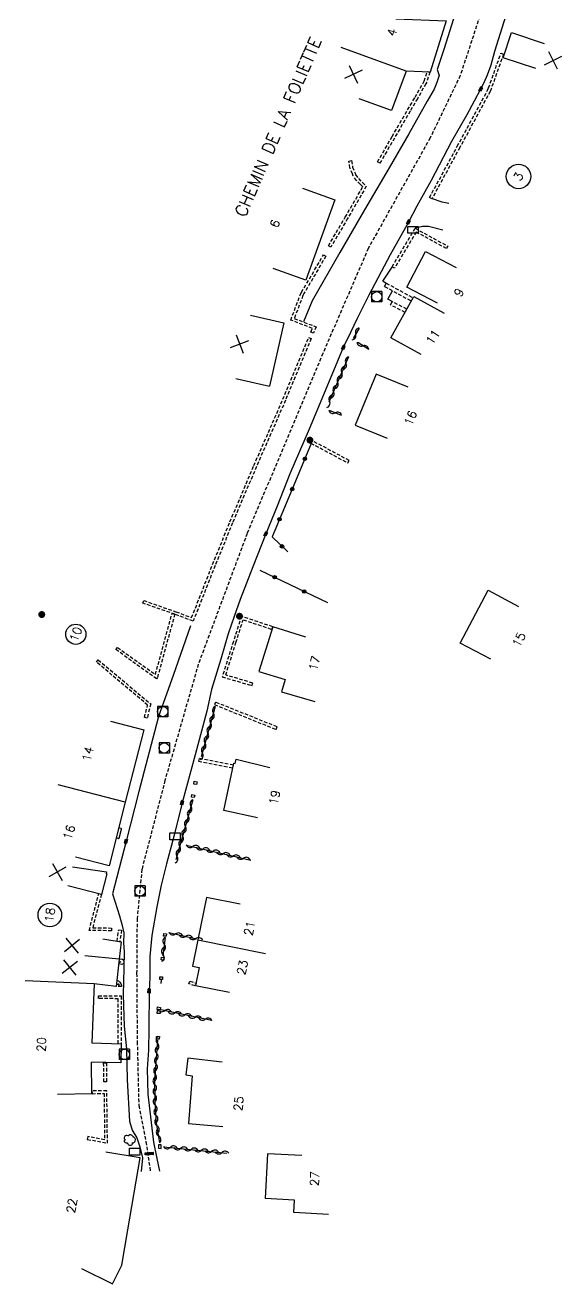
# Model space of a CAD drawing. Header units: millimetres. Extents: x 184000 to 185001, y 127000 to 128000.
# Drawn here: x 184555.7 to 184633.4, y 127636.2 to 127818.6 of the extents above; entities that cross this region are included whole.
import ezdxf
from ezdxf.enums import TextEntityAlignment as Align

# ---------------------------------------------------------------- set-up
doc = ezdxf.new("R2010")
doc.units = ezdxf.units.MM
doc.linetypes.add('DASHED', pattern=[0.75, 0.5, -0.25])
doc.layers.get('0').update_dxf_attribs({"linetype": 'CONTINUOUS'})
for name, color, linetype in [('W0001', 6, 'DASHED'), ('W0008', 7, 'CONTINUOUS'), ('W0100', 7, 'CONTINUOUS'), ('W0105', 7, 'CONTINUOUS'), ('W0112', 1, 'DASHED'), ('W0300', 7, 'CONTINUOUS'), ('W0310', 3, 'CONTINUOUS'), ('W0322', 7, 'CONTINUOUS'), ('W0400', 7, 'CONTINUOUS'), ('W0420', 7, 'CONTINUOUS'), ('W0989', 7, 'CONTINUOUS'), ('W0991', 7, 'CONTINUOUS'), ('W1102', 7, 'CONTINUOUS'), ('W1471', 7, 'CONTINUOUS'), ('W1473', 7, 'CONTINUOUS')]:
    doc.layers.add(name, color=color, linetype=linetype)
doc.styles.get("Standard").update_dxf_attribs({"font": 'romans.shx', "width": 0.85})

# ---------------------------------------------------------------- blocks, each defined once
blk = doc.blocks.new('T1471')
at = {"color": 0, "linetype": 'Continuous', "flags": 128}
blk.add_lwpolyline([(-0.75, -0.5), (-0.75, 0.5), (0.75, 0.5), (0.75, -0.5), (-0.75, -0.5)], dxfattribs=at)
blk = doc.blocks.new('t991o')
at = {"color": 0, "linetype": 'Continuous'}
for p, q in [((-1, 1), (1, -1)), ((-1, -1), (1, 1))]:
    blk.add_line(p, q, dxfattribs=at)
blk = doc.blocks.new('T400')
for p, q in [((-0.15, 0.3), (0.15, 0.3)), ((-0.15, -0.25), (-0.15, 0.3)), ((-0.15, 0.15), (0.15, 0.15)), ((-0.15, 0), (0.15, 0)), ((0.15, 0.3), (0.15, -0.25)), ((-0.15, -0.15), (0.15, -0.15)), ((-0.15, -0.25), (-0.15, -0.3)), ((-0.15, -0.3), (0.15, -0.3)), ((0.15, -0.3), (0.15, -0.25))]:
    blk.add_line(p, q)
blk = doc.blocks.new('T420')
for p, q in [((0.75, 0.75), (-0.75, 0.75)), ((-0.75, 0.75), (-0.75, -0.75)), ((0.75, 0.75), (0.75, -0.75)), ((0.75, -0.75), (-0.75, -0.75))]:
    blk.add_line(p, q)
blk.add_ellipse((0, 0), major_axis=(-0.53, 0.53), ratio=1, start_param=3.926991, end_param=10.210176)
blk = doc.blocks.new('T300')
for p, q in [((-0.8, 0.51), (-0.86, 0.34)), ((-0.86, 0.34), (-0.86, 0.17)), ((-0.86, 0.17), (-0.74, 0.06)), ((-0.69, 0.63), (-0.8, 0.51)), ((-0.8, -0.06), (-0.74, 0.06)), ((-0.74, 0.06), (-0.69, 0.11)), ((-0.57, 0.69), (-0.69, 0.63)), ((-0.46, 0.69), (-0.57, 0.69)), ((-0.29, 0.63), (-0.46, 0.69)), ((-0.29, 0.63), (-0.17, 0.74)), ((-0.23, 0.57), (-0.29, 0.63)), ((-0.17, 0.74), (-0.06, 0.8)), ((-0.06, 0.8), (0.06, 0.8)), ((0.06, 0.8), (0.23, 0.74)), ((0.23, 0.74), (0.34, 0.63)), ((0.34, 0.63), (0.4, 0.51)), ((0.46, 0.46), (0.34, 0.46)), ((0.4, 0.51), (0.4, 0.46)), ((0.57, 0.4), (0.46, 0.46)), ((0.57, 0.4), (0.69, 0.29)), ((0.69, 0.29), (0.74, 0.17)), ((0.74, 0.06), (0.69, -0.17)), ((0.74, 0.17), (0.74, 0.06)), ((-0.8, -0.17), (-0.8, -0.06)), ((-0.8, -0.23), (-0.8, -0.17)), ((-0.74, -0.34), (-0.8, -0.23)), ((-0.69, -0.4), (-0.74, -0.34)), ((-0.51, -0.46), (-0.69, -0.4)), ((-0.4, -0.46), (-0.51, -0.46)), ((-0.4, -0.46), (-0.34, -0.46)), ((-0.34, -0.46), (-0.34, -0.4)), ((-0.34, -0.51), (-0.34, -0.46)), ((-0.29, -0.63), (-0.34, -0.51)), ((-0.17, -0.74), (-0.29, -0.63)), ((-0.06, -0.8), (-0.17, -0.74)), ((0.06, -0.8), (-0.06, -0.8)), ((0.17, -0.74), (0.06, -0.8)), ((0.23, -0.69), (0.17, -0.74)), ((0.29, -0.46), (0.23, -0.46)), ((0.29, -0.63), (0.23, -0.69)), ((0.46, -0.4), (0.29, -0.46)), ((0.34, -0.51), (0.29, -0.63)), ((0.34, -0.51), (0.34, -0.46)), ((0.57, -0.34), (0.46, -0.4)), ((0.63, -0.29), (0.57, -0.34)), ((0.69, -0.17), (0.63, -0.29))]:
    blk.add_line(p, q)
blk = doc.blocks.new('t310o')
at = {"color": 0, "linetype": 'Continuous'}
for centre, start, end in [((-0.5, 0.38), 216.8699, 323.1304), ((0.5, -0.37), 36.8699, 143.1303)]:
    blk.add_arc(centre, 0.625, start, end, dxfattribs=at)
blk = doc.blocks.new('t322o')
at = {"color": 0, "linetype": 'Continuous'}
for radius in [0.25, 0.15]:
    blk.add_circle((0, 0), radius, dxfattribs=at)
blk = doc.blocks.new('T1473')
at = {"color": 0, "linetype": 'Continuous', "const_width": 0.5, "flags": 128}
blk.add_lwpolyline([(-0.25, 0, 1), (0.25, 0, 1)], format="xyb", close=True, dxfattribs=at)

msp = doc.modelspace()

# ---------------------------------------------------------------- linework, layer by layer
at = {"layer": 'W0001'}
msp.add_lwpolyline([(184630.49, 127855.45), (184629.6, 127845.53), (184626.78, 127836.41), (184622.47, 127822.76), (184618.69, 127811.28), (184614.34, 127802.25), (184605.37, 127786.24), (184598.8, 127771.02), (184587.84, 127744.94), (184580.77, 127726), (184575.94, 127709.15), (184572.6, 127696.27), (184571.9, 127689.14), (184571.84, 127681.2), (184571.92, 127671.29), (184572.15, 127662.03), (184573.19, 127656.8), (184573.81, 127652.49)], dxfattribs=at)
at = {"layer": 'W0008'}
for p, q in [((184572.67, 127654.45), (184572.47, 127652.46)), ((184574.75, 127654.35), (184575.15, 127652.52))]:
    msp.add_line(p, q, dxfattribs=at)
for points in [[(184626.38, 127823.44), (184623.65, 127814.77), (184623.12, 127812.79), (184622.6, 127811.35), (184622.13, 127810.23), (184621.65, 127809.34), (184620.72, 127807.58), (184619.63, 127805.6), (184617.45, 127801.72), (184614.48, 127796.1), (184612.39, 127792.38), (184611.19, 127790.06), (184608.55, 127785.31), (184605.47, 127779.47), (184603.76, 127776.11), (184602.78, 127774.07), (184601.76, 127771.89), (184600.1, 127767.91), (184596.82, 127760.04), (184594.04, 127753.58), (184592.2, 127748.91), (184590.53, 127744.86), (184588.67, 127740.12), (184586.84, 127735.36), (184585.98, 127732.89), (184585.1, 127730.37), (184584.03, 127726.7), (184582.68, 127722.32), (184581.99, 127719.17), (184580.33, 127712.87), (184578.41, 127705.89), (184577.27, 127701.2), (184576.14, 127697.05), (184575.37, 127693.95), (184574.74, 127690.82), (184574.05, 127686.66), (184573.75, 127683.66), (184573.74, 127680.57), (184573.64, 127678.64), (184573.62, 127673.17), (184573.54, 127670.07), (184573.34, 127667.38), (184573.47, 127663.7), (184573.92, 127659.57), (184574.3, 127656.74), (184574.75, 127654.37)], [(184618.03, 127820.44), (184616.31, 127815.07), (184615.35, 127812.18), (184615.66, 127811.28), (184615.3, 127810.27), (184614.94, 127809.31), (184613.91, 127807.6), (184611.23, 127802.86), (184608.42, 127797.94), (184604.84, 127791.83), (184601.28, 127785.66), (184597.24, 127778.66), (184596.01, 127775.6)], [(184617.04, 127792.77), (184616.1, 127792.94), (184614.68, 127793.41)], [(184612.19, 127789.23), (184613.23, 127789.49), (184614.11, 127789.49), (184616.17, 127788.94)], [(184579.65, 127731.55), (184577.13, 127724.35), (184575.73, 127720.43), (184575.02, 127718.42), (184574.42, 127716.19), (184572.17, 127707.55), (184570.3, 127700.33), (184568.95, 127695.15), (184568.36, 127692.74), (184569.37, 127689.51), (184569.76, 127688.11), (184570, 127687.09), (184569.95, 127685.6), (184570.01, 127684.33), (184569.96, 127681.95), (184569.87, 127678.08), (184570.02, 127673.55), (184570.38, 127670.27), (184570.46, 127665.78), (184570.79, 127659.79), (184571.21, 127658.45), (184571.86, 127657.37), (184572.32, 127656.08), (184572.67, 127654.45)]]:
    msp.add_lwpolyline(points, dxfattribs=at)
at = {"layer": 'W0100'}
for p, q in [((184586.2, 127767.39), (184591.07, 127766.27)), ((184569.33, 127683.24), (184564.36, 127683.74)), ((184594.71, 127648.34), (184590.45, 127648.56)), ((184594.62, 127646.52), (184594.71, 127648.34)), ((184599.61, 127646.26), (184594.62, 127646.52))]:
    msp.add_line(p, q, dxfattribs=at)
for points in [[(184609.37, 127819.51), (184616.64, 127819.21), (184614.35, 127811.77), (184610.85, 127811.93), (184608.76, 127806.21), (184604.06, 127807.92)], [(184629.63, 127812.29), (184624.89, 127813.87), (184626.1, 127817.51), (184630.84, 127815.93)], [(184595.85, 127794.97), (184600.55, 127793.26), (184596.32, 127781.63), (184591.62, 127783.34)], [(184615.41, 127778.32), (184610.98, 127780.65), (184613.68, 127785.78), (184618.11, 127783.46)], [(184613.02, 127770.85), (184608.65, 127773.27), (184611.97, 127779.27), (184616.35, 127776.85)], [(184588.3, 127776.56), (184593.17, 127775.45), (184591.07, 127766.27)], [(184611.15, 127766.12), (184606.52, 127768.01), (184603.5, 127760.62), (184608.13, 127758.73)], [(184623.1, 127726.7), (184618.67, 127729.03), (184622.72, 127736.7), (184627.14, 127734.36)], [(184596.33, 127729.93), (184591.55, 127731.43), (184589.52, 127724.95), (184593.34, 127723.77), (184592.82, 127721.99), (184597.62, 127720.59)], [(184568.04, 127717.72), (184572.88, 127716.47), (184570.18, 127705.99), (184567.84, 127696.78), (184562.99, 127698.01)], [(184589.35, 127703.74), (184584.46, 127704.78), (184585.92, 127711.64), (184586.11, 127711.62), (184586.25, 127712.22), (184591.11, 127711.03)], [(184562.53, 127696.61), (184567.48, 127695.9), (184567.44, 127695.63), (184567.52, 127695.62), (184566.73, 127692.61), (184561.89, 127693.88)], [(184586.83, 127691.2), (184581.93, 127692.19), (184580.69, 127686.05), (184579.91, 127682.26), (184580.89, 127682.06), (184580.37, 127679.43), (184585.27, 127678.46)], [(184566.93, 127686.2), (184569.58, 127685.76), (184569.33, 127683.24), (184568.89, 127679.29), (184565.69, 127679.68), (184565.33, 127671.14), (184569.58, 127670.99), (184569.56, 127668.22), (184565.3, 127668.33)], [(184584.21, 127668.34), (184579.24, 127668.91), (184578.97, 127666.49), (184579.9, 127666.36), (184579.33, 127659.43), (184584.31, 127659.02)], [(184560.37, 127663.71), (184565.37, 127663.79), (184565.3, 127668.33)], [(184563.86, 127638.41), (184568.35, 127636.21), (184569.68, 127638.91), (184570.56, 127644.03), (184572.33, 127654.46), (184567.4, 127655.29)], [(184595.78, 127654.78), (184590.79, 127655.04), (184590.45, 127648.56)]]:
    msp.add_lwpolyline(points, dxfattribs=at)
at = {"layer": 'W0105'}
for p, q in [((184607.5, 127781.49), (184608.86, 127783.54)), ((184607.96, 127781.18), (184607.5, 127781.49)), ((184608.22, 127778.87), (184608.89, 127780.09)), ((184608.83, 127778.54), (184608.22, 127778.87)), ((184569.58, 127702.19), (184569.23, 127702.28)), ((184569.18, 127700.74), (184568.86, 127700.82))]:
    msp.add_line(p, q, dxfattribs=at)
msp.add_lwpolyline([(184569.18, 127700.74), (184569.23, 127700.74), (184569.31, 127700.79), (184569.65, 127702.09), (184569.64, 127702.15), (184569.58, 127702.19)], dxfattribs=at)
at = {"layer": 'W0112'}
for p, q in [((184622.79, 127809.49), (184624.59, 127814.54)), ((184609.17, 127802.24), (184607.07, 127798.59)), ((184602.39, 127790.59), (184599.94, 127786.4)), ((184608.84, 127783.59), (184612.16, 127789.16)), ((184612.16, 127789.16), (184616.88, 127786.56)), ((184607.75, 127780.73), (184611.61, 127778.61)), ((184610.95, 127777.43), (184608.83, 127778.54)), ((184597.83, 127774.88), (184597.44, 127773.97)), ((184597.24, 127758.4), (184597.05, 127758.04)), ((184602.61, 127755.5), (184597.24, 127758.4)), ((184577.39, 127733.22), (184572.73, 127734.85)), ((184574.73, 127723.88), (184568.84, 127728.1)), ((184566.28, 127726.62), (184573.88, 127720.23)), ((184584.23, 127724.16), (184588.53, 127722.87)), ((184573.88, 127720.23), (184573.36, 127718.17)), ((184583.25, 127720.5), (184583.1, 127720.13)), ((184592.17, 127716.91), (184583.25, 127720.5)), ((184580.8, 127711.94), (184585.77, 127710.96)), ((184585.77, 127710.96), (184585.85, 127711.35)), ((184580.11, 127708.63), (184580.18, 127709.04)), ((184580.18, 127709.04), (184580.58, 127708.97)), ((184579.78, 127706.74), (184579.85, 127707.1)), ((184579.85, 127707.1), (184580.24, 127707.03)), ((184564.96, 127687.42), (184566.34, 127692.71)), ((184566.73, 127692.61), (184565.48, 127687.81)), ((184565.48, 127687.81), (184568.2, 127687.76)), ((184569.65, 127687.46), (184569.4, 127685.79)), ((184575.71, 127686.6), (184575.76, 127686.98)), ((184575.76, 127686.98), (184576.15, 127686.94)), ((184575.38, 127683.13), (184575.42, 127683.52)), ((184575.42, 127683.52), (184575.82, 127683.47)), ((184569.7, 127682.48), (184569.25, 127682.55)), ((184575.18, 127680.32), (184575.19, 127680.7)), ((184575.19, 127680.7), (184575.59, 127680.69)), ((184579.4, 127679.67), (184579.52, 127680.05)), ((184569.66, 127679.27), (184568.89, 127679.29)), ((184568.89, 127679.29), (184568.89, 127679.29)), ((184580.33, 127679.39), (184579.4, 127679.67)), ((184566.31, 127677.96), (184569.58, 127677.92)), ((184569.18, 127671.01), (184569.18, 127677.52)), ((184569.58, 127677.92), (184569.58, 127670.99)), ((184574.83, 127675.94), (184574.88, 127676.32)), ((184574.88, 127676.32), (184575.27, 127676.27)), ((184574.83, 127675.4), (184574.85, 127675.81)), ((184574.85, 127675.81), (184575.25, 127675.78)), ((184574.72, 127671.68), (184574.73, 127672.06)), ((184574.73, 127672.06), (184575.13, 127672.04)), ((184567.46, 127668.24), (184567.49, 127665.47)), ((184567.49, 127665.47), (184567.09, 127665.46)), ((184567.52, 127664.19), (184565.37, 127664.16)), ((184574.99, 127656.35), (184574.98, 127655.84)), ((184574.98, 127655.84), (184575.39, 127655.83))]:
    msp.add_line(p, q, dxfattribs=at)
for points in [[(184624.59, 127814.54), (184624.96, 127814.4), (184623.17, 127809.35), (184623.03, 127809), (184618.62, 127800.85)], [(184614.28, 127811.76), (184613.84, 127810.33), (184613.71, 127810.1), (184612.49, 127807.94), (184611.43, 127806.13), (184609.17, 127802.24)], [(184613.47, 127810.48), (184613.9, 127811.88), (184614.28, 127811.76)], [(184607.07, 127798.59), (184606.72, 127798.79), (184608.82, 127802.44), (184611.08, 127806.33), (184612.15, 127808.14), (184613.36, 127810.29), (184613.47, 127810.48)], [(184614.24, 127793.61), (184618.27, 127801.04), (184622.66, 127809.17), (184622.79, 127809.49)], [(184618.62, 127800.85), (184614.59, 127793.42), (184614.24, 127793.61)], [(184602.94, 127798.96), (184603.11, 127798.02), (184603.48, 127797.16), (184603.55, 127796.9), (184603.97, 127796.36), (184604.52, 127795.8), (184605.09, 127795.24), (184602.39, 127790.59)], [(184602.73, 127797.91), (184602.55, 127798.89), (184602.94, 127798.96)], [(184599.94, 127786.4), (184599.6, 127786.61), (184602.05, 127790.79), (184604.59, 127795.17), (184604.23, 127795.52), (184603.67, 127796.1), (184603.18, 127796.72), (184603.1, 127797.03), (184602.73, 127797.91)], [(184612.31, 127788.62), (184609.18, 127783.38), (184608.84, 127783.59)], [(184616.88, 127786.56), (184616.69, 127786.21), (184612.31, 127788.62)], [(184599.24, 127785.12), (184596.06, 127779.7), (184595.92, 127779.41), (184594.66, 127776.09), (184597.83, 127774.88)], [(184595.71, 127779.89), (184598.9, 127785.32), (184599.24, 127785.12)], [(184607.75, 127780.73), (184607.98, 127781.22), (184611.87, 127779.08)], [(184597.44, 127773.97), (184597.07, 127774.13), (184597.3, 127774.66), (184594.14, 127775.86), (184595.55, 127779.57), (184595.71, 127779.89)], [(184610.71, 127776.97), (184608.61, 127778.06), (184608.83, 127778.54)], [(184597.1, 127773.17), (184593.39, 127764.23), (184589.18, 127754.62), (184585.72, 127746.46), (184583.2, 127740.29), (184580.03, 127732.23), (184577.39, 127733.22)], [(184593.02, 127764.38), (184596.73, 127773.32), (184597.1, 127773.17)], [(184572.73, 127734.85), (184572.86, 127735.22), (184577.52, 127733.59), (184579.8, 127732.74), (184582.83, 127740.44), (184585.35, 127746.62), (184588.81, 127754.78), (184593.02, 127764.38)], [(184597.05, 127758.04), (184602.42, 127755.15), (184602.61, 127755.5)], [(184574.55, 127724.5), (184576.97, 127733.34), (184577.33, 127733.24)], [(184577.36, 127733.23), (184574.83, 127724.03), (184574.73, 127723.88)], [(184591.55, 127731.42), (184587.01, 127732.94), (184585.84, 127729.28), (184584.23, 127724.16)], [(184588.53, 127722.87), (184588.65, 127723.25), (184584.73, 127724.43), (184586.22, 127729.16), (184587.26, 127732.44)], [(184587.26, 127732.44), (184591.43, 127731.04), (184591.55, 127731.42)], [(184568.84, 127728.1), (184569.07, 127728.42), (184574.55, 127724.5)], [(184573.43, 127720.08), (184566.03, 127726.31), (184566.28, 127726.62)], [(184573.36, 127718.17), (184572.97, 127718.27), (184573.43, 127720.08)], [(184583.1, 127720.13), (184592.02, 127716.54), (184592.17, 127716.91)], [(184585.85, 127711.35), (184580.88, 127712.33), (184580.8, 127711.94)], [(184580.58, 127708.97), (184580.51, 127708.57), (184580.11, 127708.63)], [(184580.24, 127707.03), (184580.17, 127706.66), (184579.78, 127706.74)], [(184568.2, 127687.76), (184568.2, 127687.36), (184564.96, 127687.42)], [(184569, 127685.86), (184569.25, 127687.52), (184569.65, 127687.46)], [(184576.15, 127686.94), (184576.11, 127686.56), (184575.71, 127686.6)], [(184575.82, 127683.47), (184575.77, 127683.09), (184575.38, 127683.13)], [(184569.29, 127682.86), (184569.57, 127682.88), (184569.57, 127682.87), (184569.27, 127682.7)], [(184569.33, 127683.26), (184569.67, 127683.29), (184569.86, 127683.21), (184569.97, 127683.01), (184569.98, 127682.74), (184569.9, 127682.59), (184569.7, 127682.48)], [(184568.98, 127680.15), (184569.19, 127680.12), (184569.41, 127679.93), (184569.56, 127679.73), (184569.66, 127679.43), (184569.66, 127679.27)], [(184575.59, 127680.69), (184575.58, 127680.31), (184575.18, 127680.32)], [(184579.52, 127680.05), (184580.45, 127679.78), (184580.33, 127679.39)], [(184569.1, 127679.68), (184569.26, 127679.68), (184569.26, 127679.36), (184569.2, 127679.54), (184569.1, 127679.68)], [(184569.18, 127677.52), (184566.31, 127677.55), (184566.31, 127677.96)], [(184575.27, 127676.27), (184575.23, 127675.89), (184574.83, 127675.94)], [(184575.25, 127675.78), (184575.22, 127675.37), (184574.83, 127675.4)], [(184575.13, 127672.04), (184575.12, 127671.67), (184574.72, 127671.68)], [(184567.09, 127665.46), (184567.06, 127668.24), (184567.46, 127668.24)], [(184564.69, 127657.14), (184567.61, 127656.58), (184567.52, 127664.19)], [(184565.37, 127664.16), (184565.38, 127663.76), (184567.12, 127663.79), (184567.21, 127657.06)], [(184567.21, 127657.06), (184564.76, 127657.54), (184564.69, 127657.14)], [(184575.39, 127655.83), (184575.39, 127656.35), (184574.99, 127656.35)]]:
    msp.add_lwpolyline(points, dxfattribs=at)
at = {"layer": 'W0310'}
for p, q in [((184604.07, 127774.71), (184603.17, 127773.21)), ((184605.45, 127771.59), (184603.85, 127772.59)), ((184602.53, 127770.53), (184599.68, 127763.94)), ((184601.52, 127762.05), (184599.78, 127762.75)), ((184583.22, 127719.87), (184581.17, 127712.59)), ((184579.98, 127706.35), (184577.52, 127697.66)), ((184579.01, 127699.79), (184588.37, 127697.61)), ((184576.5, 127687.12), (184580.51, 127686.19)), ((184575.95, 127686.41), (184575.61, 127683.72)), ((184582.74, 127674.34), (184575.32, 127675.93)), ((184575.73, 127656.08), (184584.89, 127655.15))]:
    msp.add_line(p, q, dxfattribs=at)
msp.add_lwpolyline([(184575.18, 127656.64), (184574.72, 127659.54), (184574.5, 127662.59), (184574.45, 127665.61), (184574.89, 127671.51)], dxfattribs=at)
at = {"layer": 'W0322'}
for p, q in [((184589.68, 127739.61), (184599.45, 127734.93)), ((184575.37, 127680.25), (184575.36, 127679.74))]:
    msp.add_line(p, q, dxfattribs=at)
msp.add_lwpolyline([(184597.11, 127757.96), (184593.89, 127750.21), (184591.46, 127744.46), (184593.71, 127742.27)], dxfattribs=at)
at = {"layer": 'W1102'}
for p, q in [((184610.85, 127811.93), (184601.46, 127815.36)), ((184570.18, 127705.99), (184560.49, 127708.49)), ((184580.69, 127686.05), (184590.49, 127684.07)), ((184565.69, 127679.68), (184555.7, 127680.1))]:
    msp.add_line(p, q, dxfattribs=at)
for centre, radius in [((184627.13, 127796.67), 1.77), ((184563.03, 127730.33), 1.46), ((184559.27, 127689.66), 1.71)]:
    msp.add_circle(centre, radius, dxfattribs=at)

# ---------------------------------------------------------------- block references
at = {"layer": 'W0300'}
msp.add_blockref('T300', (184570.9, 127657.03), dxfattribs=at)
at = {"layer": 'W0310'}
for p, rotation in [((184603.55, 127773.85), 239.3180139670297), ((184604.6, 127772.12), 148.0849188872591), ((184601.54, 127768.24), 246.5928911544425), ((184602.13, 127769.61), 246.5928911544425), ((184600.94, 127766.86), 246.5928911544425), ((184600.34, 127765.48), 246.5928911544425), ((184599.75, 127764.1), 246.5928911544425), ((184600.59, 127762.42), 158.2667637050804), ((184582.54, 127717.47), 254.3365419360027), ((184582.95, 127718.91), 254.3365419360027), ((184582.14, 127716.02), 254.3365419360027), ((184581.73, 127714.58), 254.3365419360027), ((184581.33, 127713.13), 254.3365419360027), ((184579.7, 127705.39), 254.2273287027105), ((184579.3, 127703.94), 254.2273287027105), ((184578.48, 127701.06), 254.2273287027105), ((184578.89, 127702.5), 254.2273287027105), ((184578.07, 127699.61), 254.2273287027105), ((184579.99, 127699.57), 346.8752967829053), ((184577.67, 127698.17), 254.2273287027105), ((184581.45, 127699.23), 346.8752967829053), ((184582.91, 127698.89), 346.8752967829053), ((184584.37, 127698.54), 346.8752967829053), ((184585.83, 127698.2), 346.8752967829053), ((184587.29, 127697.86), 346.8752967829053), ((184577.48, 127686.9), 346.943829914483), ((184575.83, 127685.42), 262.6787081959816), ((184578.94, 127686.56), 346.943829914483), ((184580.4, 127686.22), 346.943829914483), ((184575.63, 127683.93), 262.6787081959816), ((184575.9, 127675.8), 167.9137029533288), ((184577.37, 127675.49), 167.9137029533288), ((184578.83, 127675.18), 167.9137029533288), ((184580.3, 127674.86), 167.9137029533288), ((184581.77, 127674.55), 167.9137029533288), ((184574.86, 127671.08), 85.70227961414038), ((184574.64, 127668.09), 85.70227961414038), ((184574.75, 127669.59), 85.70227961414038), ((184574.52, 127666.6), 85.70227961414038), ((184574.46, 127665.1), 90.8908970182998), ((184574.48, 127663.6), 90.8908970182998), ((184574.53, 127662.1), 94.13104842503893), ((184574.64, 127660.6), 94.13104842503893), ((184574.79, 127659.11), 99.0264579868574), ((184575.02, 127657.63), 99.0264579868574), ((184576.72, 127655.98), 354.2232223997252), ((184578.21, 127655.83), 354.2232223997252), ((184579.71, 127655.68), 354.2232223997252), ((184581.2, 127655.53), 354.2232223997252), ((184582.69, 127655.38), 354.2232223997252), ((184584.18, 127655.22), 354.2232223997252)]:
    msp.add_blockref('t310o', p, dxfattribs=dict(at, rotation=rotation))
at = {"layer": 'W0322'}
for p, rotation in [((184596.2, 127755.76), 247.4253276732632), ((184594.37, 127751.38), 247.4253276732632), ((184592.53, 127747), 247.1319849371376), ((184592.89, 127743.07), 315.6329652502909), ((184591.82, 127738.59), 334.3951507157144), ((184596.1, 127736.53), 334.3951507157144)]:
    msp.add_blockref('t322o', p, dxfattribs=dict(at, rotation=rotation))
at = {"layer": 'W0400'}
for p, rotation in [((184621.65, 127809.34), 151.7304687506285), ((184611.19, 127790.06), 152.5797729489035), ((184601.76, 127771.89), 154.8801879879751), ((184590.53, 127744.86), 157.6242980969641), ((184578.41, 127705.89), 164.6251983642196), ((184570.3, 127700.33), 345.4789886474609), ((184573.64, 127678.64), 177.1018981941442), ((184573.36, 127655.05), 90), ((184573.96, 127655.08), 90)]:
    msp.add_blockref('T400', p, dxfattribs=dict(at, rotation=rotation))
at = {"layer": 'W0420'}
for p in [(184606.6, 127779.23), (184575.62, 127719.13), (184575.84, 127713.85), (184572.32, 127693.12), (184570.06, 127669.45)]:
    msp.add_blockref('T420', p, dxfattribs=at)
at = {"layer": 'W0991'}
for p, rotation in [((184632.14, 127813.48), 71.60589260333109), ((184603.23, 127811.47), 249.9344118331308), ((184586.76, 127772.39), 336.0687751508373), ((184560.35, 127695.89), 255.3163160309685), ((184562.49, 127685.2), 264.2744808420544), ((184562.15, 127682.04), 263.6238185666571)]:
    msp.add_blockref('t991o', p, dxfattribs=dict(at, rotation=rotation))
at = {"layer": 'W1471'}
for p in [(184611.84, 127788.94), (184577.41, 127701.06), (184571.55, 127655.35)]:
    msp.add_blockref('T1471', p, dxfattribs=at)
at = {"layer": 'W1473'}
for p in [(184596.93, 127758.46), (184558.1, 127733.19), (184586.73, 127732.94)]:
    msp.add_blockref('T1473', p, dxfattribs=at)

# ---------------------------------------------------------------- texts
at = {"layer": 'W0989'}
msp.add_text('CHEMIN DE LA FOLIETTE', height=1.75, rotation=66.6462, dxfattribs=at).set_placement((184592.31, 127803.87), align=Align.MIDDLE)
at = {"layer": 'W0991'}
for s, rotation, p in [('4', 72.8479, (184608.81, 127817.55)), ('3', 60.6325, (184627.13, 127796.67)), ('6', 70.0424, (184591.86, 127789.83)), ('9', 62.3012, (184618.5, 127779.87)), ('11', 56.6181, (184614.73, 127773.4)), ('16', 67.8263, (184611.49, 127761.67)), ('10', 68.8922, (184563.03, 127730.33)), ('15', 62.1798, (184627.18, 127729.55)), ('17', 75.6477, (184597.59, 127726.13)), ('14', 75.5169, (184564.75, 127712.98)), ('19', 77.9699, (184591.81, 127706.68)), ('16', 72.11, (184562.05, 127701.64)), ('18', 81.3553, (184559.27, 127689.66)), ('21', 78.5445, (184588.17, 127687.73)), ('23', 77.7543, (184587.15, 127682.06)), ('20', 87.5716, (184558.05, 127670.89)), ('25', 85.3145, (184586.59, 127662.32)), ('27', 86.9921, (184597.61, 127651.43)), ('22', 80.3743, (184562.44, 127647.52))]:
    msp.add_text(s, height=1.25, rotation=rotation, dxfattribs=at).set_placement(p, align=Align.MIDDLE)

doc.saveas('drawing.dxf')
